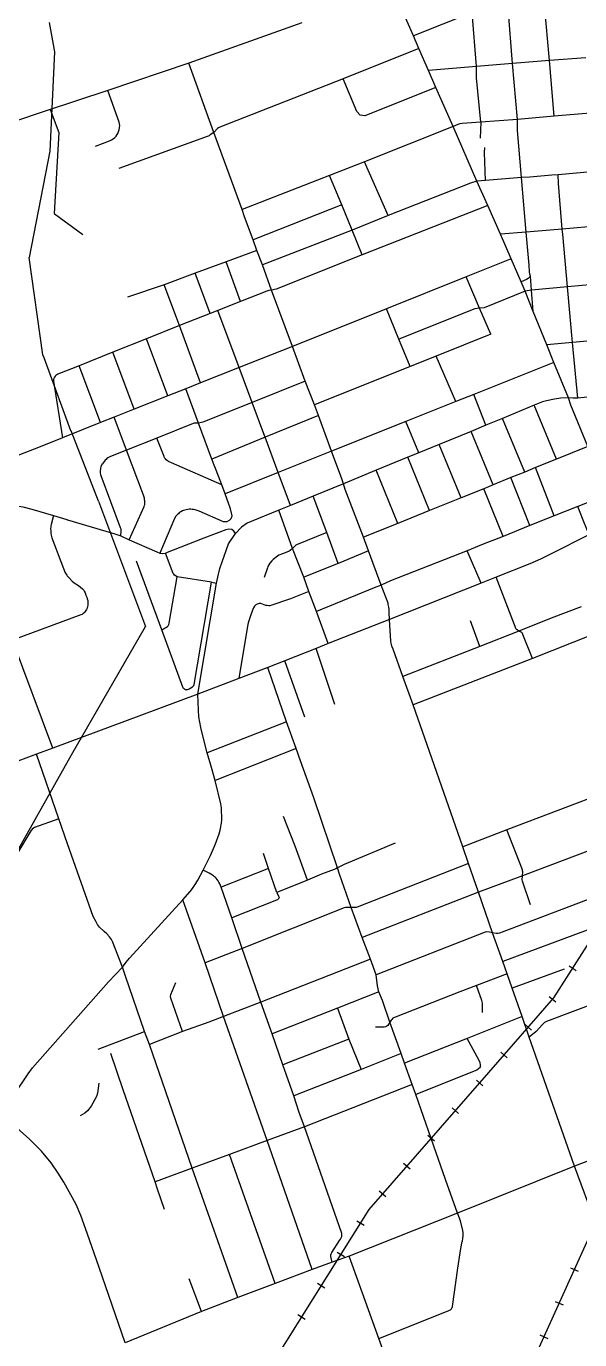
# Model space of a CAD drawing. Extents: x 705356 to 744726, y 4888607 to 4948520.
# Drawn here: x 711690 to 713061, y 4906445 to 4909699 of the extents above; entities that cross this region are included whole.
import ezdxf

# ---------------------------------------------------------------- set-up
doc = ezdxf.new("R2010")
doc.units = 0
for name, color, linetype in [('Arterials', 7, 'Continuous'), ('Closed', 7, 'Continuous'), ('Collectors', 7, 'Continuous'), ('Locals', 7, 'Continuous'), ('Prop Parkway', 7, 'Continuous'), ('railway', 7, 'Continuous'), ('ROW wout link', 7, 'Continuous')]:
    doc.layers.add(name, color=color, linetype=linetype)

msp = doc.modelspace()

# ---------------------------------------------------------------- linework, layer by layer
at = {"layer": 'Arterials'}
for p, q in [((712372.8, 4909707.3), (712092.4, 4909607.5)), ((712092.4, 4909607.5), (711891.9, 4909540.1)), ((712154.3, 4909436.1), (712092.4, 4909607.5)), ((712906.6, 4909467.9), (712815.7, 4909461.5)), ((712998, 4909475.9), (712906.6, 4909467.9)), ((713087, 4909483.6), (712998, 4909475.9)), ((712527.8, 4909363.3), (712441.3, 4909329.4)), ((712441.3, 4909329.4), (712225, 4909244.7)), ((712941.7, 4909045), (712925.8, 4909042.5)), ((713030.4, 4909053.8), (712941.7, 4909045)), ((713122.2, 4909061.8), (713030.4, 4909053.8)), ((713144.8, 4908787.2), (713056, 4908777.7)), ((712948.3, 4908760.1), (712870.1, 4908727.5)), ((712828.7, 4908711), (712791.9, 4908695.3)), ((712870.1, 4908727.5), (712828.7, 4908711)), ((712791.9, 4908695.3), (712713.2, 4908663)), ((712713.2, 4908663), (712662.1, 4908642.1)), ((712635.2, 4908631.1), (712556.6, 4908598.9)), ((712662.1, 4908642.1), (712635.2, 4908631.1)), ((712556.6, 4908598.9), (712475.9, 4908565.8)), ((712475.9, 4908565.8), (712400.6, 4908534.9)), ((712400.6, 4908534.9), (712344.7, 4908512)), ((712344.7, 4908512), (712315.7, 4908500.1)), ((712816.7, 4908319.3), (712589.4, 4908229.3)), ((712853.7, 4908334), (712816.7, 4908319.3)), ((712589.4, 4908229.3), (712437.8, 4908169.6)), ((712408.1, 4908157.4), (712330.1, 4908126.5)), ((712437.8, 4908169.6), (712408.1, 4908157.4)), ((712330.1, 4908126.5), (712288, 4908110.4)), ((712288, 4908110.4), (712216.5, 4908083.2)), ((712216.5, 4908083.2), (712115, 4908044.1)), ((712771.2, 4907666.1), (712648.4, 4908017.8)), ((711755.3, 4907910.6), (711715.5, 4907895.4)), ((711715.5, 4907895.4), (711490.6, 4907812.1)), ((713047.8, 4906874.8), (712758.1, 4906758.8)), ((712758.1, 4906758.8), (712489.5, 4906652.1)), ((712447.8, 4906637.4), (712398.3, 4906619.2)), ((712489.5, 4906652.1), (712447.8, 4906637.4)), ((712398.3, 4906619.2), (712306.2, 4906584)), ((712306.2, 4906584), (712213.9, 4906549.6)), ((712213.9, 4906549.6), (712124.2, 4906514.6)), ((712124.2, 4906514.6), (711934.5, 4906437.7))]:
    msp.add_line(p, q, dxfattribs=at)
for points in [[(711891.9, 4909540.1), (711736.5, 4909488.5), (711571.5, 4909433.7)], [(712815.7, 4909461.5), (712770.1, 4909457.9), (712763.7, 4909456.9), (712759.2, 4909455.8), (712747.5, 4909450.9)], [(712225, 4909244.7), (712154.3, 4909436.1)], [(712747.5, 4909450.9), (712527.8, 4909363.3)], [(712251.7, 4909169.8), (712230.7, 4909226.9), (712225, 4909244.7)], [(712260.9, 4909143.4), (712251.7, 4909169.8)], [(712274.9, 4909107.6), (712260.9, 4909143.4)], [(712297.4, 4909045), (712274.9, 4909107.6)], [(712349.5, 4908905.9), (712297.4, 4909045)], [(712381.2, 4908819.4), (712349.5, 4908905.9)], [(712403.7, 4908761), (712381.2, 4908819.4)], [(713033, 4908778.3), (713014.5, 4908777.6), (712998.8, 4908775.4), (712978.6, 4908771.4), (712968.7, 4908768.7), (712948.3, 4908760.1)], [(713056, 4908777.7), (713045.1, 4908777.8), (713033, 4908778.3)], [(712413.5, 4908734.5), (712403.7, 4908761)], [(712446, 4908646.6), (712413.5, 4908734.5)], [(712475.9, 4908565.8), (712471.3, 4908578), (712446, 4908646.6)], [(712525, 4908433), (712479.9, 4908551.7), (712475.9, 4908565.8)], [(712315.7, 4908500.1), (712247.4, 4908471.9), (712237.2, 4908467.9), (712222.7, 4908457.7), (712208.4, 4908442.6)], [(712161.3, 4908319.4), (712166, 4908341.5), (712169.4, 4908355.8), (712174.9, 4908372.4), (712190.9, 4908417), (712208.4, 4908442.6)], [(712537.4, 4908399.7), (712525, 4908433)], [(713087.1, 4908440.7), (712988.3, 4908391), (712963.8, 4908379.1), (712937.7, 4908367.4), (712853.7, 4908334)], [(712568.9, 4908314.7), (712537.4, 4908399.7)], [(712115, 4908044.1), (712161.3, 4908319.4)], [(712589.4, 4908229.3), (712589.2, 4908246.5), (712588.6, 4908254.2), (712588, 4908260), (712586.7, 4908266.6), (712586.1, 4908269.6), (712568.9, 4908314.7)], [(712622.8, 4908087.9), (712598.8, 4908156.2), (712595.9, 4908163.2), (712595, 4908167.2), (712594.3, 4908170.6), (712593.4, 4908175.3), (712589.4, 4908229.3)], [(712648.4, 4908017.8), (712622.8, 4908087.9)], [(712115, 4908044.1), (711975.2, 4907992.3), (711755.3, 4907910.6)], [(712138.3, 4907898.6), (712128, 4907937.9), (712122.1, 4907961.7), (712117.7, 4907988.1), (712116.3, 4908004.4), (712115, 4908044.1)], [(712157.5, 4907830.6), (712146.8, 4907868.4), (712138.3, 4907898.6)], [(712128.1, 4907608), (712146.1, 4907644.6), (712158.5, 4907673.3), (712167.4, 4907698.5), (712170, 4907707), (712171.9, 4907716), (712172.8, 4907721.9), (712173.3, 4907724), (712174.4, 4907734.2), (712174.5, 4907743.6), (712173.9, 4907752.4), (712173.2, 4907763), (712171.5, 4907772.4), (712157.5, 4907830.6)], [(712785.6, 4907625), (712771.2, 4907666.1)], [(712077.4, 4907534.7), (712096.1, 4907555.7), (712101.7, 4907563.1), (712109.9, 4907574.9), (712115, 4907583.3), (712128.1, 4907608)], [(712810.5, 4907553.6), (712785.6, 4907625)], [(712845.2, 4907453.4), (712810.5, 4907553.6)], [(711928.6, 4907368), (711937.1, 4907380), (711945.7, 4907390.1), (712077.4, 4907534.7)], [(712870.5, 4907381.8), (712845.2, 4907453.4)], [(712881.1, 4907351.6), (712870.5, 4907381.8)], [(711626.5, 4907002.9), (711694.5, 4907103.6), (711705.2, 4907118.3), (711893.9, 4907331.4), (711928.6, 4907368)], [(712893.5, 4907316.1), (712881.1, 4907351.6)], [(712918.1, 4907245.5), (712893.5, 4907316.1)], [(712936.1, 4907194.2), (712918.1, 4907245.5)], [(713047.8, 4906874.8), (712936.1, 4907194.2)], [(713618.8, 4907091), (713047.8, 4906874.8)], [(711934.5, 4906437.7), (711870.3, 4906623.8), (711840.6, 4906709.1), (711825.4, 4906752.7), (711813.3, 4906779.7), (711782.9, 4906835.4), (711768.9, 4906857.9), (711751.6, 4906883.2), (711727.8, 4906912.1), (711698.1, 4906941.5), (711651.8, 4906983.2), (711626.5, 4907002.9)], [(713111.4, 4906703.9), (713100, 4906734.5), (713047.8, 4906874.8)], [(712744.4, 4906523.1), (712745.3, 4906524.5), (712746.2, 4906527.2), (712759.2, 4906622.3), (712766.4, 4906671), (712770, 4906688.1), (712770.3, 4906689.5), (712771.5, 4906695.8), (712772.5, 4906702.9), (712772.4, 4906709.6), (712771.6, 4906716), (712765.4, 4906739.3), (712758.8, 4906757.2), (712758.1, 4906758.8)], [(712563.3, 4906448), (712489.5, 4906652.1)], [(712563.3, 4906448), (712718.6, 4906510.2), (712736.5, 4906517), (712738.5, 4906518), (712740.9, 4906519.4), (712743, 4906521.3), (712744.4, 4906523.1)], [(712607.7, 4906325.2), (712563.3, 4906448)]]:
    msp.add_lwpolyline(points, dxfattribs=at)
at = {"layer": 'Closed'}
msp.add_lwpolyline([(711869.3, 4907080.6), (711866.4, 4907055.9), (711863.8, 4907047.5), (711850.4, 4907023.9), (711841.8, 4907012.2), (711834.8, 4907006.1), (711823.3, 4906999.7)], dxfattribs=at)
at = {"layer": 'Collectors'}
for p, q in [((712747.5, 4909450.9), (712704.7, 4909547.6)), ((712891.1, 4909123), (712780.1, 4909078.5)), ((712780.1, 4909078.5), (712582, 4908999.1)), ((712582, 4908999.1), (712349.5, 4908905.9)), ((712349.5, 4908905.9), (712217.4, 4908853.6)), ((712217.4, 4908853.6), (712121.6, 4908815.6)), ((712121.6, 4908815.6), (712085.4, 4908800.8)), ((712040.4, 4908783.2), (711956.9, 4908750)), ((712085.4, 4908800.8), (712040.4, 4908783.2)), ((711956.9, 4908750), (711907.7, 4908730.6)), ((711874, 4908717.3), (711779.4, 4908679.1)), ((711907.7, 4908730.6), (711874, 4908717.3)), ((713194.6, 4907827.4), (712880.7, 4907708.6)), ((712880.7, 4907708.6), (712771.2, 4907666.1)), ((713122.4, 4907671.3), (712919.3, 4907594)), ((712919.3, 4907594), (712810.5, 4907553.6)), ((712810.5, 4907553.6), (712522.4, 4907441.3)), ((712542.3, 4907387.9), (712271.4, 4907281.6)), ((712271.4, 4907281.6), (712178.7, 4907246.1)), ((712918.1, 4907245.5), (712782.1, 4907191.5)), ((712077.3, 4907208.3), (711995.3, 4907176.8)), ((712782.1, 4907191.5), (712626.8, 4907129.9))]:
    msp.add_line(p, q, dxfattribs=at)
for points in [[(712648.9, 4909675.2), (712598.6, 4909789.7)], [(712662.6, 4909643.9), (712648.9, 4909675.2)], [(712686.7, 4909589.2), (712662.6, 4909643.9)], [(712704.7, 4909547.6), (712686.7, 4909589.2)], [(712806.1, 4909315.4), (712747.5, 4909450.9)], [(712833.5, 4909255.1), (712806.1, 4909315.4)], [(712864.9, 4909183.7), (712833.5, 4909255.1)], [(712891.1, 4909123), (712864.9, 4909183.7)], [(712915.6, 4909066.1), (712891.1, 4909123)], [(712925.8, 4909042.5), (712915.6, 4909066.1)], [(712946.1, 4908992.7), (712925.8, 4909042.5)], [(712979.9, 4908909.4), (712946.1, 4908992.7)], [(712997.3, 4908866.3), (712979.9, 4908909.4)], [(713033, 4908778.3), (712997.3, 4908866.3)], [(713081, 4908657.6), (713039.1, 4908759.9), (713033, 4908778.3)], [(711779.4, 4908679.1), (711724.4, 4908657.3), (711668.8, 4908635.2)], [(712208.4, 4908442.6), (712204.4, 4908448.5), (712199, 4908452.1), (712191.8, 4908452.7), (712184.6, 4908451.5), (712129.8, 4908430.7), (712035, 4908393.4)], [(712021, 4908394), (712023, 4908393.5), (712027.2, 4908392.9), (712035, 4908393.4)], [(712334.9, 4907975.4), (712288, 4908110.4)], [(712358.6, 4907909.5), (712334.9, 4907975.4)], [(712461, 4907614), (712401.9, 4907787.7), (712369.6, 4907879.3), (712358.6, 4907909.5)], [(711770.2, 4907735.7), (711715.5, 4907895.4)], [(711928.6, 4907368), (711903.9, 4907431.5), (711900.9, 4907436.4), (711895.8, 4907443.1), (711889.4, 4907450.8), (711882.7, 4907456.7), (711871.6, 4907467.3), (711866.1, 4907474.1), (711862.7, 4907479.9), (711855.4, 4907493.6), (711792, 4907673.9), (711770.2, 4907735.7)], [(712494.6, 4907515.6), (712465.6, 4907598.4), (712461, 4907614)], [(712522.4, 4907441.3), (712494.6, 4907515.6)], [(712542.3, 4907387.9), (712522.4, 4907441.3)], [(712556.9, 4907349.4), (712542.3, 4907387.9)], [(711982.9, 4907208.9), (711935.6, 4907345.7), (711928.6, 4907368)], [(712563.5, 4907306.8), (712560.4, 4907321.9), (712556.9, 4907349.4)], [(712590.7, 4907231.8), (712572.3, 4907285), (712563.5, 4907306.8)], [(713106.3, 4907281.4), (712979.1, 4907233.7), (712974.1, 4907230.9), (712968.4, 4907225.8), (712953.1, 4907208.5), (712936.1, 4907194.2)], [(712178.7, 4907246.1), (712142.2, 4907231.6), (712077.3, 4907208.3)], [(712618.3, 4907153.8), (712590.7, 4907231.8)], [(711995.3, 4907176.8), (711982.9, 4907208.9)], [(712101.2, 4906870.4), (711995.3, 4907176.8)], [(712626.8, 4907129.9), (712618.3, 4907153.8)], [(712645.6, 4907077.5), (712626.8, 4907129.9)], [(712654.6, 4907052.3), (712645.6, 4907077.5)], [(712758.1, 4906758.8), (712728.8, 4906841.9), (712692.9, 4906943.7), (712654.6, 4907052.3)], [(712213.9, 4906549.6), (712101.2, 4906870.4)]]:
    msp.add_lwpolyline(points, dxfattribs=at)
at = {"layer": 'Locals'}
for p, q in [((712794.7, 4909733), (712648.9, 4909675.2)), ((712662.6, 4909643.9), (712474.7, 4909569)), ((713076.4, 4909620.9), (712986.1, 4909614.5)), ((712804.9, 4909599.4), (712686.7, 4909589.2)), ((712894.4, 4909606.5), (712804.9, 4909599.4)), ((712986.1, 4909614.5), (712894.4, 4909606.5)), ((712815.7, 4909461.5), (712814.1, 4909422)), ((712586.6, 4909230.3), (712527.8, 4909363.3)), ((712471.3, 4909256.4), (712441.3, 4909329.4)), ((712828, 4909317.3), (712806.1, 4909315.4)), ((712917, 4909324.6), (712828, 4909317.3)), ((712471.3, 4909256.4), (712251.7, 4909169.8)), ((712497, 4909194), (712471.3, 4909256.4)), ((712586.6, 4909230.3), (712497, 4909194)), ((712833.5, 4909255.1), (712522.1, 4909133)), ((713110.8, 4909204.6), (713017.5, 4909196.1)), ((712497, 4909194), (712274.9, 4909107.6)), ((712522.1, 4909133), (712497, 4909194)), ((712928.1, 4909188.8), (712864.9, 4909183.7)), ((713017.5, 4909196.1), (712928.1, 4909188.8)), ((712220.9, 4909017.3), (712185.1, 4909115.6)), ((712145.7, 4908987.5), (712108, 4909087)), ((712069.8, 4908957.4), (712031.6, 4909058.7)), ((712220.9, 4909017.3), (712164.8, 4908994.7)), ((712145.7, 4908987.5), (712069.8, 4908957.4)), ((712164.8, 4908994.7), (712145.7, 4908987.5)), ((712217.4, 4908853.6), (712164.8, 4908994.7)), ((712613.2, 4908924.1), (712582, 4908999.1)), ((712069.8, 4908957.4), (711987.6, 4908924.7)), ((712121.6, 4908815.6), (712069.8, 4908957.4)), ((711987.6, 4908924.7), (711904, 4908891.2)), ((712040.4, 4908783.2), (711987.6, 4908924.7)), ((712641.3, 4908856.3), (712613.2, 4908924.1)), ((712840.4, 4908936.2), (712705.2, 4908881.9)), ((713043.1, 4908915.4), (712979.9, 4908909.4)), ((713133.4, 4908923.6), (713043.1, 4908915.4)), ((711904, 4908891.2), (711821.2, 4908858.1)), ((711956.9, 4908750), (711904, 4908891.2)), ((712705.2, 4908881.9), (712641.3, 4908856.3)), ((712753.7, 4908769.2), (712705.2, 4908881.9)), ((711874, 4908717.3), (711821.2, 4908858.1)), ((712249.5, 4908767), (712217.4, 4908853.6)), ((712641.3, 4908856.3), (712403.7, 4908761)), ((712997.3, 4908866.3), (712799, 4908786.9)), ((712381.2, 4908819.4), (712249.5, 4908767)), ((712116.4, 4908715.9), (712085.4, 4908800.8)), ((712799, 4908786.9), (712753.7, 4908769.2)), ((712828.7, 4908711), (712799, 4908786.9)), ((712753.7, 4908769.2), (712630.4, 4908719.8)), ((713003.2, 4908626.4), (712948.3, 4908760.1)), ((712150, 4908626.7), (712116.4, 4908715.9)), ((712413.5, 4908734.5), (712282, 4908680.7)), ((712630.4, 4908719.8), (712446, 4908646.6)), ((712662.1, 4908642.1), (712630.4, 4908719.8)), ((712924.7, 4908594.6), (712870.1, 4908727.5)), ((712013.5, 4908678.7), (711938.3, 4908649)), ((712282, 4908680.7), (712150, 4908626.7)), ((712313.6, 4908593.8), (712282, 4908680.7)), ((712846.2, 4908562.9), (712791.9, 4908695.3)), ((712446, 4908646.6), (712313.6, 4908593.8)), ((712767.5, 4908531), (712713.2, 4908663)), ((713081, 4908657.6), (713003.2, 4908626.4)), ((712689, 4908499.2), (712635.2, 4908631.1)), ((713003.2, 4908626.4), (712951.7, 4908605.6)), ((712313.6, 4908593.8), (712182.6, 4908540.5)), ((712344.7, 4908512), (712313.6, 4908593.8)), ((712610.3, 4908467), (712556.6, 4908598.9)), ((712890.7, 4908580.8), (712846.2, 4908562.9)), ((712924.7, 4908594.6), (712890.7, 4908580.8)), ((712937.8, 4908462.5), (712890.7, 4908580.8)), ((712951.7, 4908605.6), (712924.7, 4908594.6)), ((712997.7, 4908485.8), (712951.7, 4908605.6)), ((712182.6, 4908540.5), (712174.2, 4908562.6)), ((712823.2, 4908553.3), (712767.5, 4908531)), ((712846.2, 4908562.9), (712823.2, 4908553.3)), ((712871.3, 4908435.2), (712823.2, 4908553.3)), ((712434.4, 4908444.8), (712400.6, 4908534.9)), ((712767.5, 4908531), (712689, 4908499.2)), ((713129.9, 4908537.9), (713056.5, 4908509.2)), ((712349.7, 4908405.4), (712315.7, 4908500.1)), ((712689, 4908499.2), (712610.3, 4908467)), ((712997.7, 4908485.8), (712937.8, 4908462.5)), ((713056.5, 4908509.2), (712997.7, 4908485.8)), ((712610.3, 4908467), (712525, 4908433)), ((712937.8, 4908462.5), (712871.3, 4908435.2)), ((712462.7, 4908368.4), (712434.4, 4908444.8)), ((712377.2, 4908333.8), (712349.7, 4908405.4)), ((712816.7, 4908319.3), (712782.3, 4908399.7)), ((712025.4, 4908204.1), (711962.6, 4908373.6)), ((712462.7, 4908368.4), (712377.2, 4908333.8)), ((712148.7, 4908321.5), (712064.1, 4908335)), ((712389.7, 4908298.5), (712377.2, 4908333.8)), ((712408.9, 4908249), (712389.7, 4908298.5)), ((712437.8, 4908169.6), (712408.9, 4908249)), ((712813.5, 4908162.6), (712790.6, 4908226.3)), ((712910.3, 4908200.8), (712813.5, 4908162.6)), ((713092.2, 4908191), (712943.8, 4908132.8)), ((712454.2, 4908018.7), (712408.1, 4908157.4)), ((712813.5, 4908162.6), (712622.8, 4908087.9)), ((712380.1, 4907987.5), (712330.1, 4908126.5)), ((712943.8, 4908132.8), (712648.4, 4908017.8)), ((712334.9, 4907975.4), (712138.3, 4907898.6)), ((712358.6, 4907909.5), (712157.5, 4907830.6)), ((712289.9, 4907612.4), (712172.4, 4907565.8)), ((712310.9, 4907553.2), (712289.9, 4907612.4)), ((712386.3, 4907583.7), (712310.9, 4907553.2)), ((712225, 4907414.5), (712132.9, 4907378.9)), ((712881.1, 4907351.6), (712805.5, 4907322.2)), ((713022.2, 4907363.4), (712893.5, 4907316.1)), ((712563.5, 4907306.8), (712460.6, 4907266.7)), ((712460.6, 4907266.7), (712299.2, 4907202.6)), ((712489.4, 4907190), (712325.3, 4907126.1)), ((712618.3, 4907153.8), (712519.6, 4907114.8)), ((712519.6, 4907114.8), (712352.5, 4907049.5)), ((712645.6, 4907077.5), (712378.8, 4906972.5)), ((712378.8, 4906972.5), (712286.5, 4906938.4)), ((712286.5, 4906938.4), (712193.5, 4906904.2)), ((712193.5, 4906904.2), (712101.2, 4906870.4)), ((712306.2, 4906584), (712193.5, 4906904.2)), ((712101.2, 4906870.4), (712009.3, 4906836.5)), ((712124.2, 4906514.6), (712093.8, 4906596.1))]:
    msp.add_line(p, q, dxfattribs=at)
for points in [[(712986.1, 4909614.5), (712973.9, 4909751.2)], [(712804.9, 4909599.4), (712794.7, 4909733)], [(712894.4, 4909606.5), (712883.7, 4909744.2)], [(712815.7, 4909461.5), (712805.5, 4909571.6), (712804.9, 4909599.4)], [(712906.6, 4909467.9), (712894.4, 4909606.5)], [(712998, 4909475.9), (712986.1, 4909614.5)], [(712474.7, 4909569), (712169.6, 4909449.4), (712167.8, 4909448.5), (712165.9, 4909447.1), (712163.9, 4909445.4), (712154.3, 4909436.1)], [(712704.7, 4909547.6), (712528.7, 4909477.5), (712517.3, 4909478.9), (712508.7, 4909488), (712474.7, 4909569)], [(711861.6, 4909401.6), (711896.1, 4909415.2), (711901.1, 4909417.8), (711905.4, 4909420.2), (711909.1, 4909423.1), (711912.5, 4909427), (711915, 4909430.8), (711916.6, 4909433.5), (711918.7, 4909438.4), (711919.9, 4909442.7), (711920.9, 4909447.8), (711921.3, 4909453), (711921.2, 4909457), (711920.2, 4909461.8), (711891.9, 4909540.1)], [(712917, 4909324.6), (712906.7, 4909440.6), (712906.6, 4909467.9)], [(712154.3, 4909436.1), (712145.8, 4909429.7), (712142.8, 4909427.9), (712140.5, 4909426.7), (711918.8, 4909346.4)], [(712828, 4909317.3), (712825.4, 4909386), (712826.3, 4909398.9)], [(713007.6, 4909330.7), (712992.1, 4909329.9), (712937.7, 4909325.3), (712917, 4909324.6)], [(713099.8, 4909337.5), (713089.6, 4909338.1), (713007.6, 4909330.7)], [(713017.5, 4909196.1), (713008.6, 4909309.4), (713007.6, 4909330.7)], [(712806.1, 4909315.4), (712790.4, 4909310.2), (712586.6, 4909230.3)], [(712928.1, 4909188.8), (712917, 4909324.6)], [(712938.9, 4909079.6), (712937.4, 4909084.8), (712936.7, 4909090.5), (712935.4, 4909107.1), (712928.1, 4909188.8)], [(713030.4, 4909053.8), (713019.1, 4909183.9), (713017.5, 4909196.1)], [(712260.9, 4909143.4), (712185.1, 4909115.6)], [(712522.1, 4909133), (712308.6, 4909047.7), (712297.4, 4909045)], [(712185.1, 4909115.6), (712108, 4909087)], [(712108, 4909087), (712031.6, 4909058.7)], [(712813, 4909000.6), (712780.1, 4909078.5)], [(712938.9, 4909079.6), (712932.9, 4909073.8), (712929.2, 4909071.3), (712915.6, 4909066.1)], [(712941.7, 4909045), (712938.9, 4909079.6)], [(712031.6, 4909058.7), (711940.8, 4909027.6)], [(712297.4, 4909045), (712290.6, 4909044.3), (712286.1, 4909043.1), (712220.9, 4909017.3)], [(712925.8, 4909042.5), (712824, 4909001.5), (712813, 4909000.6)], [(712946.1, 4908992.7), (712941.7, 4909045)], [(713043.1, 4908915.4), (713030.4, 4909053.8)], [(712813, 4909000.6), (712801.4, 4908998.7), (712613.2, 4908924.1)], [(712840.4, 4908936.2), (712813, 4909000.6)], [(713056, 4908777.7), (713043.1, 4908915.4)], [(711821.2, 4908858.1), (711767.8, 4908836.9), (711765.3, 4908835.4), (711763.5, 4908834), (711761.6, 4908832.3), (711759.7, 4908829.9), (711758.7, 4908828), (711758.2, 4908826.8)], [(711758.2, 4908826.8), (711757.8, 4908825.6), (711757.2, 4908823.8), (711757, 4908822.3), (711757.1, 4908819.7), (711779.4, 4908679.1)], [(712249.5, 4908767), (712127.1, 4908718.3), (712124, 4908717), (712116.4, 4908715.9)], [(712282, 4908680.7), (712278.7, 4908689.6), (712249.5, 4908767)], [(711938.3, 4908649), (711907.7, 4908730.6)], [(712116.4, 4908715.9), (712106.1, 4908715.6), (712103.4, 4908714.9), (712013.5, 4908678.7)], [(712174.2, 4908562.6), (712049.4, 4908617.2), (712042.5, 4908620.5), (712039.8, 4908622.4), (712036.8, 4908625), (712034.7, 4908627.2), (712032.7, 4908629.8), (712031.1, 4908632.8), (712013.5, 4908678.7)], [(711938.3, 4908649), (711898.5, 4908633.3), (711895.2, 4908631.7), (711892.2, 4908629.6), (711889.8, 4908627.8), (711887.6, 4908625.9), (711885.6, 4908624), (711883.3, 4908621.5), (711880, 4908617.4), (711878.8, 4908615.3)], [(711945.2, 4908427), (711981.9, 4908509.6), (711982.7, 4908512.2), (711983.2, 4908514.5), (711983.6, 4908516.9), (711983.6, 4908519.2), (711983.3, 4908523.1), (711983.1, 4908526.1), (711982.4, 4908530), (711980.2, 4908537.6), (711938.3, 4908649)], [(711924.4, 4908436.9), (711925.1, 4908449.1), (711924.6, 4908452.8), (711923.5, 4908456.4), (711875.1, 4908585.6), (711874.5, 4908588.1), (711873.7, 4908592.4), (711873.9, 4908597.9), (711874.6, 4908603.6), (711875.7, 4908608), (711877.4, 4908612.8), (711878.8, 4908615.3)], [(712174.2, 4908562.6), (712165.7, 4908584), (712150, 4908626.7)], [(711610, 4908514), (711634.9, 4908513.6), (711657.1, 4908512.2), (711681.1, 4908508.2), (711703.8, 4908502.7), (711757.7, 4908487.1)], [(712192.2, 4908474.5), (712197.9, 4908479.3), (712200.3, 4908486.4), (712195.9, 4908503.4), (712182.6, 4908540.5)], [(711757.7, 4908487.1), (711751.2, 4908464.7), (711750.7, 4908461.2), (711750.5, 4908457.9), (711750.3, 4908454.7), (711750.5, 4908448.2), (711750.9, 4908442.8), (711751.4, 4908438.4), (711752.2, 4908434.9), (711753.5, 4908431.7), (711781.8, 4908356), (711783.5, 4908351.9), (711785.8, 4908346.9), (711788.4, 4908342), (711790.2, 4908339.2), (711791.6, 4908337.2), (711794.2, 4908334), (711803.5, 4908324.4), (711808.4, 4908320), (711819.3, 4908313.4), (711824.6, 4908309.8), (711829.1, 4908305.6), (711832.2, 4908302.1), (711833.5, 4908299.7), (711835.4, 4908295.6), (711837.6, 4908289.8), (711839.7, 4908284.6), (711841.1, 4908280.4), (711842.1, 4908276.5), (711842.4, 4908272.8), (711842.5, 4908269.5), (711842.3, 4908265.1), (711841.7, 4908261.2), (711840.9, 4908257.3), (711839.3, 4908254.4), (711837.6, 4908252), (711835.4, 4908248.9), (711833.2, 4908246.2), (711830.8, 4908243.8), (711828, 4908242), (711825.2, 4908240.9), (711655.6, 4908178.1)], [(711757.7, 4908487.1), (711790, 4908476.8), (711790.8, 4908476.6), (711792.3, 4908476.1), (711909, 4908441.9), (711924.4, 4908436.9)], [(712192.2, 4908474.5), (712186.8, 4908471.5), (712178.8, 4908471.5), (712118.5, 4908497.7), (712108.5, 4908500.9), (712104.7, 4908501.6), (712100.9, 4908502), (712097.2, 4908502.3), (712093.4, 4908502.5), (712090, 4908502.2), (712085.8, 4908501.3), (712082.6, 4908500.2), (712079.8, 4908499.3), (712076.9, 4908498.2), (712073, 4908496.3), (712071, 4908494.9), (712068.8, 4908493.3), (712066.7, 4908491.3), (712064.5, 4908489.2), (712060.8, 4908484.9), (712057.5, 4908479.7), (712021, 4908394)], [(713087.1, 4908440.7), (713082.5, 4908446.1), (713080.7, 4908449.2), (713069.6, 4908475.1), (713056.5, 4908509.2)], [(711924.4, 4908436.9), (711945.2, 4908427)], [(711945.2, 4908427), (712013.7, 4908397), (712021, 4908394)], [(712434.4, 4908444.8), (712359.4, 4908414.3), (712357.6, 4908413.3), (712355.8, 4908412.1), (712349.7, 4908405.4)], [(712871.3, 4908435.2), (712822.2, 4908415.8), (712782.3, 4908399.7)], [(712064.1, 4908335), (712057.5, 4908339), (712055.3, 4908341.5), (712053.8, 4908343.6), (712035, 4908393.4)], [(712349.7, 4908405.4), (712343.4, 4908400), (712341.2, 4908398.4), (712339.7, 4908397.6), (712324.3, 4908392.2), (712315.8, 4908388.3), (712309.1, 4908383.8), (712304.8, 4908380.5), (712301.8, 4908377.9), (712298.1, 4908374.5), (712293.7, 4908369.1), (712290.5, 4908364.4), (712288.6, 4908360.8), (712287.1, 4908357.1), (712279.4, 4908333.5)], [(712537.4, 4908399.7), (712477, 4908373.8), (712462.7, 4908368.4)], [(712782.3, 4908399.7), (712592.4, 4908324.8), (712568.9, 4908314.7)], [(712025.4, 4908204.1), (712039.8, 4908211.9), (712041.5, 4908213.8), (712043.1, 4908217.3), (712044, 4908220.5), (712064.1, 4908335)], [(712087.9, 4908055.3), (712093.1, 4908057.4), (712101.4, 4908062.7), (712104.6, 4908065.4), (712106.1, 4908067.9), (712148.7, 4908321.5)], [(712148.7, 4908321.5), (712161.3, 4908319.4)], [(712910.3, 4908200.8), (712905.7, 4908203.4), (712904.4, 4908204.6), (712903.6, 4908205.6), (712853.7, 4908334)], [(712389.7, 4908298.5), (712344.3, 4908280.7), (712293.6, 4908263.3), (712290.8, 4908263.2), (712287, 4908263.7), (712283.5, 4908264.3), (712271, 4908269.1), (712269, 4908269.3), (712266.8, 4908269.1), (712264.4, 4908268.4), (712261.5, 4908267.3), (712258.6, 4908265.5), (712256.7, 4908264.2)], [(712568.9, 4908314.7), (712551.8, 4908307.4), (712408.9, 4908249)], [(712256.7, 4908264.2), (712255.2, 4908262.6), (712252.7, 4908257.8), (712250.3, 4908252.7), (712248.5, 4908247.7), (712246.7, 4908243.1), (712240, 4908220.9), (712238.1, 4908212.8), (712216.5, 4908083.2)], [(713064.7, 4908260.8), (712990.6, 4908232.6), (712910.3, 4908200.8)], [(712087.9, 4908055.3), (712084.5, 4908055.4), (712081.7, 4908056.6), (712079.4, 4908058.6), (712077.7, 4908061.4), (712025.4, 4908204.1)], [(712943.8, 4908132.8), (712920.4, 4908192.4), (712919.3, 4908195), (712918.6, 4908196.1), (712917.4, 4908197.1), (712915.8, 4908198.2), (712910.3, 4908200.8)], [(711755.3, 4907910.6), (711655.6, 4908178.1)], [(711770.2, 4907735.7), (711710.6, 4907713.8), (711707.9, 4907712.4), (711704.3, 4907709.8), (711702, 4907706.8), (711701.5, 4907705.8), (711671.5, 4907655.9), (711670.2, 4907653.7), (711667.2, 4907651.3), (711662.7, 4907649), (711595.3, 4907624.2)], [(712386.3, 4907583.7), (712356.2, 4907668), (712327.1, 4907741.2)], [(712919.3, 4907594), (712919.7, 4907604.4), (712919.6, 4907606.6), (712918.9, 4907609.4), (712880.7, 4907708.6)], [(712603.5, 4907675.2), (712477.2, 4907622.1), (712461, 4907614)], [(712289.9, 4907612.4), (712277.4, 4907649.7)], [(712172.4, 4907565.8), (712169.1, 4907574.7), (712167.2, 4907578.7), (712164.9, 4907582.2), (712163.2, 4907584.8), (712160.4, 4907588.3), (712158.7, 4907590), (712156.5, 4907591.9), (712154, 4907594.1), (712150.9, 4907596.3), (712142.7, 4907601.1), (712128.1, 4907608)], [(712461, 4907614), (712457, 4907611.9), (712452.6, 4907610), (712421.7, 4907598.2), (712386.3, 4907583.7)], [(712785.6, 4907625), (712509.5, 4907517), (712507, 4907516.2), (712502.9, 4907515.6), (712494.6, 4907515.6)], [(712938.8, 4907522.1), (712919.8, 4907578.2), (712918.9, 4907581), (712918.5, 4907584.1), (712919.3, 4907594)], [(712199, 4907490.5), (712172.4, 4907565.8)], [(712310.9, 4907553.2), (712315.1, 4907544.2), (712315.8, 4907542.5), (712316, 4907540.5), (712315.3, 4907538.5), (712313.9, 4907536.5), (712311.9, 4907534.9), (712310, 4907533.7), (712199, 4907490.5)], [(713147, 4907560), (712862.4, 4907452), (712858.3, 4907451.4), (712854.1, 4907451.7), (712845.2, 4907453.4)], [(713147, 4907560), (713143.1, 4907550.6), (713140.4, 4907545.4), (713093.7, 4907470.1), (713091.7, 4907467.7), (713089.5, 4907465.8), (713084.7, 4907462.5), (713079.7, 4907459.9), (712870.5, 4907381.8)], [(712132.9, 4907378.9), (712077.4, 4907534.7)], [(712494.6, 4907515.6), (712484.2, 4907516), (712480.6, 4907515.6), (712477.6, 4907514.8), (712225, 4907414.5)], [(712225, 4907414.5), (712199, 4907490.5)], [(712845.2, 4907453.4), (712837.3, 4907455), (712831.2, 4907455.5), (712826.4, 4907454.6), (712556.9, 4907349.4)], [(712271.4, 4907281.6), (712225, 4907414.5)], [(712178.7, 4907246.1), (712132.9, 4907378.9)], [(712077.3, 4907208.3), (712047.9, 4907291), (712047.1, 4907295.4), (712048.1, 4907300.2), (712060.4, 4907329.8)], [(712805.5, 4907322.2), (712764.2, 4907306.7), (712601.9, 4907243.4), (712598, 4907241.3), (712595.2, 4907238.5), (712593.7, 4907236.8), (712590.7, 4907231.8)], [(712819.9, 4907256), (712820.4, 4907275.3), (712819.9, 4907278.9), (712819.3, 4907282.3), (712818.6, 4907285.1), (712805.5, 4907322.2)], [(712299.2, 4907202.6), (712271.4, 4907281.6)], [(712286.5, 4906938.4), (712178.7, 4907246.1)], [(712460.6, 4907266.7), (712489.4, 4907190)], [(712590.7, 4907231.8), (712585.4, 4907223.4), (712583.2, 4907221.5), (712580.1, 4907220.4), (712576.4, 4907219.5), (712554.7, 4907219.1)], [(711868.3, 4907165.1), (711982.9, 4907208.9)], [(712325.3, 4907126.1), (712299.2, 4907202.6)], [(712489.4, 4907190), (712519.6, 4907114.8)], [(712814.8, 4907121.2), (712814.9, 4907121.5), (712815.2, 4907122.4), (712815.1, 4907125.9), (712814, 4907131.1), (712811.6, 4907136.4), (712782.1, 4907191.5)], [(712009.3, 4906836.5), (711930, 4907064.1), (711899.2, 4907154.1)], [(712352.5, 4907049.5), (712325.3, 4907126.1)], [(712814.8, 4907121.2), (712814.1, 4907119.3), (712810.5, 4907115.8), (712806.4, 4907113.2), (712654.6, 4907052.3)], [(712378.8, 4906972.5), (712366.2, 4907007.9), (712352.5, 4907049.5)], [(712447.8, 4906637.4), (712444.6, 4906651.3), (712444.3, 4906653.2), (712444.3, 4906654.2), (712444.4, 4906655.1), (712445.3, 4906658), (712446.9, 4906660.8), (712466.2, 4906690.9), (712468.3, 4906694.5), (712469.9, 4906697.6), (712471.4, 4906700.7), (712471.8, 4906702.5), (712471.9, 4906704.1), (712471.9, 4906705.9), (712471.5, 4906707.9), (712470.7, 4906710.5), (712378.8, 4906972.5)], [(712398.3, 4906619.2), (712286.5, 4906938.4)], [(712032, 4906768), (712014.7, 4906818.2), (712009.3, 4906836.5)]]:
    msp.add_lwpolyline(points, dxfattribs=at)
at = {"layer": 'Prop Parkway'}
for points in [[(711746.5, 4909708.5), (711759.4, 4909635.6), (711748, 4909389.6)], [(711748, 4909389.6), (711696.9, 4909126.1)], [(711734.4, 4908877.3), (711731.1, 4908885.3), (711696.9, 4909126.1)], [(711800, 4908696.8), (711734.4, 4908877.3)], [(711868.9, 4908522.3), (711800.8, 4908696.6)], [(711868.9, 4908522.3), (711985.2, 4908212.3)], [(711802, 4907893.9), (711985.4, 4908211.9), (711985.2, 4908212.3)], [(711670.5, 4907660.6), (711802, 4907893.9)]]:
    msp.add_lwpolyline(points, dxfattribs=at)
at = {"layer": 'railway'}
for p, q in [((713052.5, 4907358.8), (713034.5, 4907370.2)), ((713001.7, 4907280.9), (712985.7, 4907294.9)), ((712941.6, 4907212), (712925.6, 4907226)), ((712881.5, 4907143.1), (712865.4, 4907157.1)), ((712821.3, 4907074.4), (712805.2, 4907088.4)), ((712761.1, 4907005.5), (712745, 4907019.6)), ((712700.9, 4906936.7), (712684.9, 4906950.7)), ((712640.8, 4906867.8), (712624.7, 4906881.9)), ((712580.6, 4906799), (712564.5, 4906813)), ((712526.6, 4906727.6), (712508.5, 4906738.9)), ((712478.1, 4906650.1), (712460, 4906661.4)), ((713038, 4906623.4), (713057.4, 4906614.6)), ((712429.6, 4906572.6), (712411.5, 4906583.9)), ((713000.3, 4906540.1), (713019.8, 4906531.3)), ((712381.1, 4906495.1), (712363, 4906506.4)), ((712962.6, 4906456.8), (712982.1, 4906448))]:
    msp.add_line(p, q, dxfattribs=at)
for points in [[(712127.5, 4906110.1), (712539.2, 4906767.8), (712835.9, 4907107.3), (712836.2, 4907107.3), (712997.3, 4907291.9), (713315.4, 4907790.9), (713315.5, 4907791), (713341.1, 4907831.3), (713465.3, 4908026.8), (713504.2, 4908086.4), (713510.8, 4908097.6), (713544.6, 4908143.8), (713579.4, 4908175.4), (713653.3, 4908237.3), (713701.7, 4908271.2), (713809.6, 4908331.4), (713927.6, 4908371.4), (714420.3, 4908534.1), (714997.7, 4908728), (715789, 4908987.2)], [(712997.3, 4907291.9), (713315.4, 4907790.9)], [(713421.2, 4907444.7), (712704.1, 4905859.4)], [(713421.2, 4907444.7), (712704.1, 4905859.4)], [(712836.2, 4907107.3), (712997.3, 4907291.9)], [(712539.2, 4906767.8), (712835.9, 4907107.3)], [(712127.5, 4906110.1), (712539.2, 4906767.8)]]:
    msp.add_lwpolyline(points, dxfattribs=at)
at = {"layer": 'ROW wout link'}
msp.add_lwpolyline([(711749.4, 4909492.8), (711770.4, 4909435.9), (711759.1, 4909234.8), (711830.4, 4909183)], dxfattribs=at)

doc.saveas('drawing.dxf')
